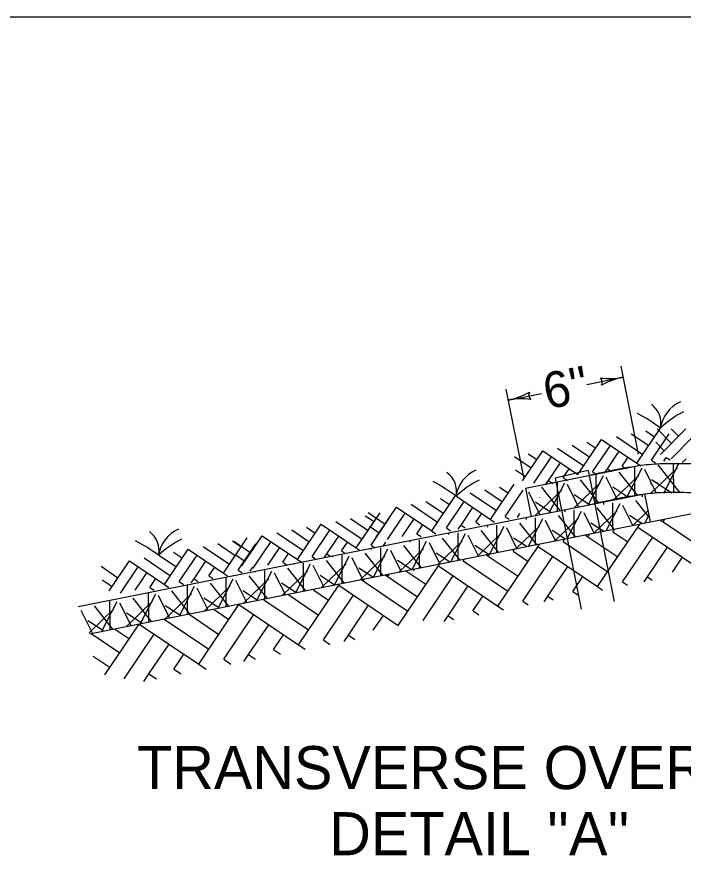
# Model space of a CAD drawing. Extents: x 1.4 to 45.4, y -2.3 to 24.4.
# Drawn here: x 24.2 to 28.96, y 18.33 to 24.43 of the extents above; entities that cross this region are included whole.
import ezdxf

# ---------------------------------------------------------------- set-up
doc = ezdxf.new("R2010")
doc.units = 0
doc.layers.add('Level 1', color=7, linetype='Continuous')

msp = doc.modelspace()

# ---------------------------------------------------------------- linework, layer by layer
at = {"layer": 'Level 1'}
for p, q in [((28.5084, 21.9393), (28.6337, 21.3104)), ((28.2665, 21.8094), (28.5241, 21.8607)), ((27.6878, 21.7759), (27.8131, 21.1469)), ((27.7035, 21.6973), (27.9413, 21.7446)), ((28.6234, 21.247), (28.7928, 21.4982)), ((28.7678, 21.4919), (28.8714, 21.3886)), ((28.7917, 21.3086), (28.9746, 21.4922)), ((28.8682, 21.4925), (28.9218, 21.4392)), ((28.4774, 21.4369), (28.6657, 21.3098)), ((28.5825, 21.4573), (28.7081, 21.3726)), ((28.6876, 21.4778), (28.7504, 21.4354)), ((28.7285, 21.2675), (28.8556, 21.4559)), ((28.8679, 21.2778), (29.0283, 21.4388)), ((28.1618, 21.3756), (28.2875, 21.2908)), ((28.2028, 21.1653), (28.3722, 21.4165)), ((28.267, 21.396), (28.3298, 21.3537)), ((28.3079, 21.1857), (28.435, 21.3741)), ((28.3722, 21.4165), (28.6234, 21.247)), ((28.7586, 21.3959), (28.8188, 21.3359)), ((27.8066, 21.1198), (27.9516, 21.3347)), ((27.8471, 21.3149), (27.9097, 21.2726)), ((27.9516, 21.3347), (28.2028, 21.1653)), ((28.0568, 21.3552), (28.2451, 21.2281)), ((28.413, 21.2062), (28.4978, 21.3318)), ((27.7486, 21.2953), (27.8698, 21.2135)), ((27.8874, 21.104), (28.0144, 21.2923)), ((27.9924, 21.1244), (28.0772, 21.25)), ((28.5182, 21.2266), (28.5606, 21.2894)), ((28.6234, 21.247), (28.6516, 21.228)), ((28.7285, 21.2675), (28.7561, 21.2488)), ((28.8152, 21.2606), (28.8337, 21.2879)), ((28.8337, 21.2879), (28.8607, 21.2697)), ((28.9478, 21.2507), (28.975, 21.278)), ((24.7128, 20.0292), (30.6919, 21.2201)), ((27.7577, 21.1993), (27.8282, 21.1517)), ((27.8287, 21.0683), (28.6494, 21.2318)), ((28.2763, 21.1944), (28.0396, 21.1388)), ((28.0976, 21.1448), (28.14, 21.2077)), ((28.2763, 21.1944), (28.4625, 20.2599)), ((28.3079, 21.1857), (28.3378, 21.1655)), ((28.3931, 21.1765), (28.4131, 21.2062)), ((28.4131, 21.2062), (28.4424, 21.1864)), ((28.5183, 21.2266), (28.5471, 21.2072)), ((28.5524, 21.0032), (28.6608, 21.2137)), ((28.6103, 21.0147), (28.6089, 21.22)), ((28.6477, 21.2285), (28.6477, 21.2311)), ((28.7647, 21.0305), (28.6801, 21.2011)), ((28.7221, 21.0294), (28.9138, 21.2137)), ((28.9331, 21.0348), (28.7752, 21.235)), ((28.8158, 21.0318), (28.9223, 21.2388)), ((28.8869, 21.0336), (28.8855, 21.2378)), ((27.9709, 21.0924), (27.9925, 21.1244)), ((27.9925, 21.1244), (28.0241, 21.103)), ((28.0396, 21.1388), (28.2258, 20.2043)), ((28.0977, 21.1449), (28.1288, 21.1239)), ((28.3521, 20.9633), (28.2219, 21.1284)), ((28.2753, 20.948), (28.3844, 21.16)), ((28.334, 20.9597), (28.3326, 21.1663)), ((28.4822, 20.9892), (28.4038, 21.1473)), ((28.4541, 20.9836), (28.6375, 21.16)), ((28.6275, 21.0182), (28.4983, 21.1821)), ((28.8739, 21.0333), (28.7279, 21.1286)), ((28.8825, 21.1281), (28.8825, 21.1298)), ((27.5784, 20.8456), (27.7478, 21.0968)), ((27.6426, 21.0764), (27.7054, 21.034)), ((27.8287, 21.0683), (27.8688, 20.8671)), ((28.0767, 20.9085), (27.9456, 21.0747)), ((27.9747, 21.0901), (27.9747, 21.0903)), ((27.9913, 21.0999), (27.9913, 21.1007)), ((27.9982, 20.8928), (28.1081, 21.1062)), ((28.0577, 20.9047), (28.0563, 21.1125)), ((28.2065, 20.9343), (28.1275, 21.0936)), ((28.176, 20.9282), (28.3612, 21.1063)), ((28.5593, 21.0046), (28.4516, 21.0748)), ((28.5509, 21.0637), (28.5509, 21.0639)), ((28.6614, 21.0851), (28.6614, 21.0859)), ((28.7235, 21.0962), (28.7235, 21.0983)), ((28.7719, 21.1066), (28.7719, 21.1078)), ((24.6321, 20.2224), (28.6783, 21.0283)), ((27.1578, 20.7639), (27.3272, 21.015)), ((27.3272, 21.015), (27.5784, 20.8456)), ((27.4324, 21.0355), (27.6207, 20.9084)), ((27.5375, 21.0559), (27.6631, 20.9712)), ((27.6835, 20.8661), (27.8106, 21.0544)), ((27.9308, 20.8794), (27.8512, 21.0399)), ((27.8979, 20.8729), (28.0848, 21.0526)), ((27.9317, 21.0006), (27.9317, 21.0009)), ((28.2845, 20.9498), (28.1753, 21.0211)), ((28.6631, 21.0059), (28.663, 21.0252)), ((28.6783, 21.0283), (28.7184, 20.827)), ((27.0118, 20.9537), (27.2001, 20.8267)), ((27.1169, 20.9742), (27.2425, 20.8894)), ((27.222, 20.9946), (27.2848, 20.9522)), ((27.263, 20.7843), (27.39, 20.9727)), ((28.0098, 20.8951), (27.899, 20.9674)), ((28.3868, 20.9522), (28.3867, 20.9702)), ((28.4036, 20.7643), (28.5036, 20.9585)), ((28.4531, 20.7742), (28.4518, 20.9648)), ((28.4975, 20.99), (28.496, 20.992)), ((28.5942, 20.8023), (28.523, 20.9459)), ((28.7116, 20.8613), (28.6174, 20.9807)), ((26.6193, 20.6414), (26.7887, 20.8925)), ((26.7036, 20.8939), (26.8248, 20.812)), ((26.7616, 20.7184), (26.9066, 20.9333)), ((26.8424, 20.7026), (26.9694, 20.8909)), ((26.9066, 20.9333), (27.1578, 20.7639)), ((27.368, 20.8047), (27.4528, 20.9304)), ((27.4732, 20.8252), (27.5156, 20.888)), ((27.7703, 20.8592), (27.7887, 20.8865)), ((28.1105, 20.8985), (28.1104, 20.9152)), ((28.1265, 20.7091), (28.2273, 20.9048)), ((28.1768, 20.7191), (28.1755, 20.9111)), ((28.2212, 20.9363), (28.2206, 20.9371)), ((28.3185, 20.7474), (28.2467, 20.8922)), ((28.316, 20.7469), (28.4803, 20.9049)), ((28.4605, 20.7756), (28.3411, 20.927)), ((28.5941, 20.8023), (28.7025, 20.9066)), ((26.4734, 20.8312), (26.6617, 20.7042)), ((26.5784, 20.8517), (26.704, 20.7669)), ((26.6836, 20.8721), (26.7464, 20.8297)), ((26.7245, 20.6618), (26.8515, 20.8502)), ((26.9474, 20.723), (27.0322, 20.8486)), ((27.4733, 20.8252), (27.5021, 20.8058)), ((27.5784, 20.8456), (27.6066, 20.8266)), ((27.6835, 20.8661), (27.7111, 20.8474)), ((27.9096, 20.6659), (27.7885, 20.8195)), ((27.8342, 20.8448), (27.8341, 20.8601)), ((27.8494, 20.6539), (27.951, 20.8511)), ((27.9005, 20.6641), (27.8992, 20.8574)), ((28.0428, 20.6925), (27.9703, 20.8385)), ((28.038, 20.6915), (28.204, 20.8512)), ((28.185, 20.7208), (28.0648, 20.8732)), ((28.385, 20.7606), (28.2945, 20.8197)), ((28.6598, 20.8153), (28.5708, 20.8734)), ((28.6807, 20.8195), (28.709, 20.8744)), ((28.7904, 20.8414), (29.1292, 20.6128)), ((28.8083, 20.8253), (28.8237, 20.848)), ((26.1578, 20.7699), (26.2834, 20.6852)), ((26.1987, 20.5596), (26.3681, 20.8108)), ((26.263, 20.7904), (26.3258, 20.748)), ((26.3039, 20.5801), (26.4309, 20.7684)), ((26.3681, 20.8108), (26.6193, 20.6414)), ((26.7127, 20.7978), (26.7832, 20.7503)), ((27.0526, 20.7434), (27.095, 20.8062)), ((27.1577, 20.7639), (27.1882, 20.7433)), ((27.2629, 20.7843), (27.2928, 20.7641)), ((27.3481, 20.7751), (27.3681, 20.8047)), ((27.3681, 20.8047), (27.3974, 20.7849)), ((27.6342, 20.6111), (27.5122, 20.7658)), ((27.5579, 20.7911), (27.5578, 20.8051)), ((27.5724, 20.5988), (27.6747, 20.7974)), ((27.6242, 20.6091), (27.6228, 20.8037)), ((27.7671, 20.6375), (27.694, 20.7848)), ((27.7599, 20.6361), (27.9277, 20.7975)), ((28.1103, 20.7059), (28.0181, 20.766)), ((28.3434, 20.3653), (28.6303, 20.7907)), ((28.4523, 20.7561), (28.4663, 20.7768)), ((28.6302, 20.7907), (28.6449, 20.8124)), ((28.6303, 20.7907), (29.0557, 20.5038)), ((25.6704, 20.4623), (25.8398, 20.7135)), ((25.8026, 20.5141), (25.9475, 20.729)), ((25.9475, 20.729), (26.1987, 20.5596)), ((26.0528, 20.7495), (26.2411, 20.6224)), ((26.409, 20.6005), (26.4937, 20.7261)), ((27.0527, 20.7434), (27.0838, 20.7225)), ((27.0715, 20.499), (27.0702, 20.6963)), ((27.3588, 20.5562), (27.2359, 20.7121)), ((27.2816, 20.7374), (27.2815, 20.7501)), ((27.2953, 20.5436), (27.3984, 20.7437)), ((27.3479, 20.554), (27.3465, 20.75)), ((27.4913, 20.5826), (27.4177, 20.7311)), ((27.4819, 20.5807), (27.6514, 20.7438)), ((27.8355, 20.6512), (27.7418, 20.7123)), ((28.0961, 20.6868), (28.1087, 20.7056)), ((28.2546, 20.7346), (28.2742, 20.7215)), ((28.2742, 20.7215), (28.2875, 20.7412)), ((28.2742, 20.7215), (28.4868, 20.5779)), ((28.4522, 20.7561), (28.5586, 20.6843)), ((28.5215, 20.3999), (28.7367, 20.7189)), ((25.5245, 20.6522), (25.7128, 20.5251)), ((25.6295, 20.6726), (25.7551, 20.5879)), ((25.7347, 20.693), (25.7975, 20.6507)), ((25.7445, 20.6896), (25.8658, 20.6078)), ((25.7756, 20.4827), (25.9027, 20.6711)), ((25.8833, 20.4983), (26.0104, 20.6867)), ((25.9884, 20.5187), (26.0731, 20.6443)), ((26.5141, 20.6209), (26.5565, 20.6837)), ((26.6193, 20.6414), (26.6475, 20.6223)), ((26.7244, 20.6618), (26.7521, 20.6432)), ((26.7289, 20.6299), (26.7289, 20.64)), ((26.7411, 20.4332), (26.8457, 20.6363)), ((26.7952, 20.444), (26.7939, 20.6426)), ((26.8112, 20.655), (26.8296, 20.6823)), ((26.9258, 20.47), (27.0988, 20.6363)), ((27.0834, 20.5014), (26.9595, 20.6584)), ((27.0052, 20.6837), (27.0052, 20.695)), ((27.0182, 20.4884), (27.122, 20.69)), ((27.2156, 20.5277), (27.1414, 20.6774)), ((27.2038, 20.5254), (27.3751, 20.69)), ((27.5607, 20.5964), (27.4655, 20.6586)), ((27.6311, 20.2269), (27.918, 20.6522)), ((27.74, 20.6176), (27.7513, 20.6344)), ((27.918, 20.6522), (27.9299, 20.67)), ((27.918, 20.6522), (28.3434, 20.3653)), ((28.0962, 20.6869), (28.4152, 20.4717)), ((28.6995, 20.4345), (28.843, 20.6473)), ((25.2089, 20.5908), (25.3345, 20.5061)), ((25.2498, 20.3805), (25.4193, 20.6317)), ((25.3141, 20.6113), (25.3769, 20.5689)), ((25.355, 20.401), (25.4821, 20.5893)), ((25.4193, 20.6317), (25.6704, 20.4623)), ((25.7536, 20.5936), (25.8241, 20.546)), ((26.0935, 20.5392), (26.1359, 20.602)), ((26.3038, 20.5801), (26.3338, 20.5599)), ((26.389, 20.5709), (26.409, 20.6005)), ((26.409, 20.6005), (26.4384, 20.5807)), ((26.4526, 20.5762), (26.4525, 20.585)), ((26.4641, 20.378), (26.5694, 20.5826)), ((26.5142, 20.621), (26.543, 20.6015)), ((26.5189, 20.3889), (26.5176, 20.5889)), ((26.6477, 20.4146), (26.8224, 20.5826)), ((26.808, 20.4465), (26.6832, 20.6047)), ((26.9399, 20.4728), (26.8651, 20.6237)), ((27.286, 20.5417), (27.1892, 20.6049)), ((27.5463, 20.5936), (27.5619, 20.583)), ((27.5618, 20.583), (27.7746, 20.4395)), ((27.5619, 20.583), (27.5726, 20.5988)), ((27.7399, 20.6176), (27.8463, 20.5459)), ((27.8092, 20.2615), (28.0244, 20.5805)), ((28.8776, 20.4691), (28.9493, 20.5755)), ((24.8537, 20.335), (24.9987, 20.55)), ((24.9987, 20.55), (25.2498, 20.3805)), ((25.1039, 20.5704), (25.2922, 20.4433)), ((25.4601, 20.4214), (25.5448, 20.547)), ((26.0936, 20.5392), (26.1247, 20.5182)), ((26.1763, 20.5225), (26.1762, 20.5299)), ((26.187, 20.3228), (26.2931, 20.5289)), ((26.1987, 20.5596), (26.2292, 20.539)), ((26.2426, 20.3339), (26.2413, 20.5352)), ((26.3885, 20.363), (26.3124, 20.5162)), ((26.3697, 20.3592), (26.5461, 20.5289)), ((26.5326, 20.3917), (26.4069, 20.551)), ((26.6642, 20.4179), (26.5888, 20.57)), ((27.0112, 20.487), (26.9129, 20.5512)), ((26.9188, 20.0884), (27.2058, 20.5138)), ((27.2057, 20.5138), (27.215, 20.5276)), ((27.2058, 20.5138), (27.6311, 20.2269)), ((27.3838, 20.5484), (27.3938, 20.5632)), ((27.384, 20.5484), (27.7029, 20.3332)), ((24.7956, 20.5105), (24.9169, 20.4287)), ((24.9344, 20.3192), (25.0615, 20.5076)), ((25.0395, 20.3397), (25.1242, 20.4653)), ((25.5653, 20.4419), (25.6076, 20.5047)), ((25.6704, 20.4623), (25.6986, 20.4433)), ((25.7755, 20.4827), (25.8032, 20.4641)), ((25.8623, 20.4759), (25.8807, 20.5032)), ((25.9, 20.4688), (25.8999, 20.4749)), ((25.9099, 20.2676), (26.0168, 20.4751)), ((25.9663, 20.2789), (25.9649, 20.4814)), ((26.1128, 20.308), (26.0361, 20.4625)), ((26.0916, 20.3038), (26.2698, 20.4752)), ((26.2572, 20.3368), (26.1306, 20.4973)), ((26.7365, 20.4323), (26.6366, 20.4974)), ((26.8379, 20.4525), (26.8496, 20.4446)), ((26.8496, 20.4446), (26.8576, 20.4564)), ((26.9724, 20.4793), (27.1168, 20.3819)), ((27.0277, 20.4792), (27.0364, 20.492)), ((27.9872, 20.2961), (28.1307, 20.5088)), ((24.8048, 20.4145), (24.8752, 20.367)), ((25.1447, 20.3601), (25.187, 20.4229)), ((25.355, 20.401), (25.3849, 20.3808)), ((25.4401, 20.3918), (25.4601, 20.4214)), ((25.4601, 20.4214), (25.4895, 20.4016)), ((25.5654, 20.4419), (25.5941, 20.4225)), ((25.6237, 20.4151), (25.6236, 20.4199)), ((25.6328, 20.2124), (25.7405, 20.4214)), ((25.69, 20.2238), (25.6886, 20.4277)), ((25.837, 20.2531), (25.7598, 20.4088)), ((25.8135, 20.2484), (25.9935, 20.4215)), ((25.9817, 20.2819), (25.8543, 20.4436)), ((26.1869, 20.3228), (26.0839, 20.39)), ((26.4617, 20.3775), (26.3602, 20.4437)), ((26.6533, 20.4157), (26.9875, 20.1902)), ((26.6715, 20.4099), (26.6788, 20.4208)), ((26.8245, 20.4498), (27.0569, 20.2931)), ((27.097, 20.123), (27.3121, 20.442)), ((28.1653, 20.3307), (28.237, 20.4371)), ((28.5214, 20.3999), (28.5565, 20.3763)), ((28.6763, 20.4002), (28.6995, 20.4345)), ((28.6995, 20.4345), (28.7336, 20.4116)), ((25.1448, 20.3601), (25.1758, 20.3391)), ((25.2498, 20.3805), (25.2803, 20.3599)), ((25.4309, 20.1722), (25.3016, 20.3361)), ((25.3473, 20.3614), (25.3473, 20.3648)), ((25.3558, 20.1573), (25.4641, 20.3677)), ((25.4137, 20.1688), (25.4123, 20.374)), ((25.5613, 20.1982), (25.4835, 20.3551)), ((25.5355, 20.1931), (25.7172, 20.3678)), ((25.7063, 20.2271), (25.578, 20.3898)), ((25.9122, 20.2681), (25.8076, 20.3363)), ((26.2066, 19.95), (26.4935, 20.3753)), ((26.3154, 20.3407), (26.4217, 20.269)), ((26.3155, 20.3407), (26.3214, 20.3496)), ((26.4934, 20.3753), (26.5001, 20.3852)), ((26.4935, 20.3753), (26.9188, 20.0884)), ((27.2749, 20.1576), (27.4184, 20.3704)), ((28.1655, 20.3307), (28.2025, 20.3058)), ((28.3434, 20.3653), (28.3794, 20.341)), ((25.1555, 20.1174), (25.0253, 20.2824)), ((25.071, 20.3077), (25.071, 20.3098)), ((25.0787, 20.1021), (25.1878, 20.314)), ((25.1374, 20.1138), (25.136, 20.3203)), ((25.2856, 20.1433), (25.2072, 20.3014)), ((25.2574, 20.1377), (25.4409, 20.3141)), ((25.6374, 20.2134), (25.5313, 20.2826)), ((25.9592, 20.2715), (25.9639, 20.2784)), ((25.9594, 20.2715), (26.2783, 20.0563)), ((26.1295, 20.3114), (26.1373, 20.3061)), ((26.1373, 20.3061), (26.1427, 20.314)), ((26.1373, 20.3061), (26.35, 20.1626)), ((26.3847, 19.9846), (26.5999, 20.3036)), ((27.453, 20.1922), (27.5248, 20.2986)), ((27.9614, 20.2578), (27.9873, 20.2961)), ((27.9873, 20.2961), (28.0253, 20.2705)), ((24.8801, 20.0625), (24.749, 20.2287)), ((24.7947, 20.254), (24.7947, 20.2548)), ((24.8016, 20.0469), (24.9115, 20.2603)), ((24.8611, 20.0587), (24.8597, 20.2666)), ((25.0099, 20.0884), (24.9309, 20.2477)), ((24.9794, 20.0823), (25.1645, 20.2604)), ((25.3627, 20.1586), (25.255, 20.2289)), ((25.4943, 19.8115), (25.7812, 20.2369)), ((25.6032, 20.2023), (25.6065, 20.2072)), ((25.7811, 20.2369), (25.7851, 20.2428)), ((25.7812, 20.2369), (26.2066, 19.95)), ((26.5626, 20.0192), (26.7061, 20.2319)), ((27.631, 20.2268), (27.671, 20.1999)), ((27.8092, 20.2615), (27.8481, 20.2352)), ((24.7342, 20.0334), (24.6545, 20.194)), ((24.7102, 20.0354), (24.8882, 20.2066)), ((25.0879, 20.1039), (24.9787, 20.1752)), ((25.4212, 20.1703), (25.4251, 20.1676)), ((25.425, 20.1676), (25.6377, 20.0241)), ((25.4251, 20.1676), (25.4277, 20.1716)), ((25.6031, 20.2022), (25.7095, 20.1305)), ((25.6724, 19.8461), (25.8876, 20.1651)), ((26.7407, 20.0538), (26.8125, 20.1602)), ((27.2465, 20.1154), (27.275, 20.1576)), ((27.275, 20.1576), (27.3169, 20.1294)), ((27.4532, 20.1923), (27.4941, 20.1647)), ((24.8131, 20.0492), (24.7023, 20.1215)), ((24.8234, 19.7344), (25.0689, 20.0984)), ((25.0688, 20.0984), (25.0702, 20.1004)), ((25.0689, 20.0984), (25.4943, 19.8115)), ((25.247, 20.133), (25.249, 20.136)), ((25.2471, 20.1331), (25.566, 19.9179)), ((25.8503, 19.8807), (25.9938, 20.0934)), ((24.7251, 20.0316), (24.9304, 19.8931)), ((24.8909, 20.0638), (24.8916, 20.0648)), ((24.8919, 20.0649), (24.998, 19.9933)), ((24.9601, 19.7077), (25.1753, 20.0267)), ((26.0285, 19.9153), (26.1002, 20.0217)), ((26.3846, 19.9846), (26.4314, 19.953)), ((26.5315, 19.9729), (26.5627, 20.0192)), ((26.5627, 20.0192), (26.6085, 19.9883)), ((25.1381, 19.7423), (25.2816, 19.955)), ((26.0286, 19.9154), (26.0774, 19.8825)), ((26.2066, 19.95), (26.2543, 19.9177)), ((24.7406, 19.869), (24.8599, 19.7885)), ((25.3162, 19.7769), (25.3879, 19.8833)), ((25.6723, 19.8461), (25.723, 19.8119)), ((25.8166, 19.8305), (25.8504, 19.8807)), ((25.8504, 19.8807), (25.9002, 19.8472)), ((25.4942, 19.8115), (25.5459, 19.7766)), ((25.1016, 19.6881), (25.1382, 19.7423)), ((25.1382, 19.7423), (25.1918, 19.7061)), ((25.3163, 19.7769), (25.369, 19.7414))]:
    msp.add_line(p, q, dxfattribs=at)
msp.add_lwpolyline([(1.3556, -2.2674), (45.3559, -2.2674), (45.3559, 24.4328), (1.3556, 24.4328)], close=True, dxfattribs=at)
for centre, radius, start, end in [((28.4261, 22.3525), 0.5014, 262.61179, 281.25852), ((28.3371, 21.8235), 0.0401, 330.03923, 52.15593), ((28.622, 21.369), 0.5014, 101.26463, 119.93342), ((28.622, 21.369), 0.5014, 101.25241, 101.26463), ((27.6055, 22.189), 0.5014, 281.26463, 299.93342), ((27.8905, 21.7345), 0.0401, 150.03923, 232.15593), ((27.6055, 22.189), 0.5014, 281.25241, 281.26463), ((27.8014, 21.2055), 0.5014, 82.61179, 101.25852), ((29.0284, 21.4652), 0.238, 113.1649, 172.02683), ((28.6281, 21.5318), 0.1681, 348.46333, 53.88758), ((29.2658, 20.9974), 0.6888, 116.66465, 133.36453), ((27.9614, 20.3675), 1.4035, 53.67487, 61.60536), ((27.5681, 20.9782), 0.238, 113.1649, 172.02683), ((27.1678, 21.0448), 0.1681, 348.46333, 53.88758), ((27.8054, 20.5104), 0.6888, 116.66465, 133.36453), ((26.5011, 19.8805), 1.4035, 53.67487, 61.60536), ((25.0421, 20.6227), 0.1681, 348.46333, 53.88758), ((25.4425, 20.5561), 0.238, 113.1649, 172.02683), ((25.6798, 20.0883), 0.6888, 116.66465, 133.36453), ((24.3755, 19.4584), 1.4035, 53.67487, 61.60536)]:
    msp.add_arc(centre, radius, start, end, dxfattribs=at)
for points in [[(28.2312, 21.1485), (28.6363, 21.2293), (28.7883, 21.2439), (28.9825, 21.2439), (29.1176, 21.2439), (29.3321, 21.2439), (29.5291, 21.2439), (29.664, 21.2439), (29.7749, 21.2511), (29.8687, 21.263)], [(28.2714, 20.9472), (28.6663, 21.026), (28.7982, 21.0387), (28.9825, 21.0387), (29.1176, 21.0387), (29.3321, 21.0387), (29.5291, 21.0387), (29.6705, 21.0387), (29.7945, 21.0467), (29.8946, 21.0594)]]:
    msp.add_spline(points, degree=3, dxfattribs=at)

# ---------------------------------------------------------------- texts
msp.add_text("6''", height=0.25652, rotation=11.52354, dxfattribs=at).set_placement((27.984, 21.6306))
for s, p in [('TRANSVERSE OVERLAP', (25.0533, 18.9189)), ("DETAIL ''A''", (26.4262, 18.4469))]:
    msp.add_text(s, height=0.307824, dxfattribs=at).set_placement(p)

doc.saveas('drawing.dxf')
